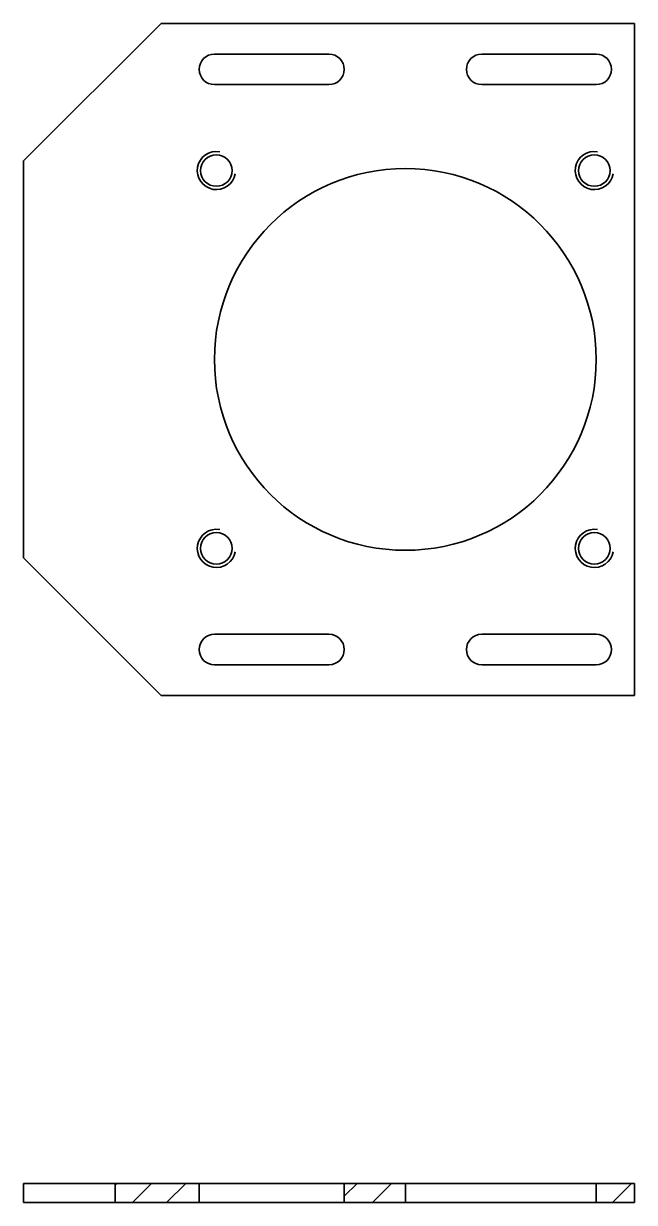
# Model space of a CAD drawing. Header units: millimetres. Extents: x 320 to 480, y 221 to 530.
import ezdxf

# ---------------------------------------------------------------- set-up
doc = ezdxf.new("R2010")
doc.units = ezdxf.units.MM
doc.linetypes.add('Dash Dot', pattern=[7.03, 4.56, -1.14, 0.19, -1.14])
doc.layers.add('DuongTam', color=7, linetype='Dash Dot', lineweight=13)
doc.layers.add('NetDam', color=7, linetype='Continuous', lineweight=35)

msp = doc.modelspace()

# ---------------------------------------------------------------- hatches: boundary and pattern name
at = {"layer": 'DuongTam'}
h = msp.add_hatch(dxfattribs=at)
h.set_pattern_fill('ANSI31', color=256, scale=2)
h.set_pattern_definition([(45, (289.2276, 170.864), (-4.49013, 4.49013), [])])
h.paths.add_polyline_path([(365.68, 220.83), (365.68, 225.83), (343.68, 225.83), (343.68, 220.83)])
h.paths.add_polyline_path([(419.68, 220.83), (419.68, 225.83), (403.68, 225.83), (403.68, 220.83)])
h.paths.add_polyline_path([(479.68, 220.83), (479.68, 225.83), (469.68, 225.83), (469.68, 220.83)])

# ---------------------------------------------------------------- linework, layer by layer
at = {"layer": 'NetDam'}
for p, q in [((355.68, 529.68), (319.68, 493.68)), ((479.68, 529.68), (355.68, 529.68)), ((479.68, 353.68), (479.68, 529.68)), ((369.68, 521.68), (399.68, 521.68)), ((439.68, 521.68), (469.68, 521.68)), ((399.68, 513.68), (369.68, 513.68)), ((469.68, 513.68), (439.68, 513.68)), ((319.68, 493.68), (319.68, 389.68)), ((319.68, 389.68), (355.68, 353.68)), ((369.68, 369.68), (399.68, 369.68)), ((439.68, 369.68), (469.68, 369.68)), ((399.68, 361.68), (369.68, 361.68)), ((469.68, 361.68), (439.68, 361.68)), ((355.68, 353.68), (479.68, 353.68)), ((319.68, 225.83), (319.68, 220.83)), ((343.68, 225.83), (319.68, 225.83)), ((365.68, 225.83), (343.68, 225.83)), ((343.68, 225.83), (343.68, 220.83)), ((369.68, 225.83), (365.68, 225.83)), ((365.68, 220.83), (365.68, 225.83)), ((399.68, 225.83), (369.68, 225.83)), ((403.68, 225.83), (399.68, 225.83)), ((403.68, 225.83), (403.68, 220.83)), ((419.68, 225.83), (403.68, 225.83)), ((469.68, 225.83), (419.68, 225.83)), ((419.68, 220.83), (419.68, 225.83)), ((469.68, 225.83), (469.68, 220.83)), ((479.68, 225.83), (469.68, 225.83)), ((479.68, 220.83), (479.68, 225.83)), ((343.68, 220.83), (319.68, 220.83)), ((343.68, 220.83), (365.68, 220.83)), ((369.68, 220.83), (365.68, 220.83)), ((399.68, 220.83), (369.68, 220.83)), ((403.68, 220.83), (399.68, 220.83)), ((403.68, 220.83), (419.68, 220.83)), ((469.68, 220.83), (419.68, 220.83)), ((469.68, 220.83), (479.68, 220.83))]:
    msp.add_line(p, q, dxfattribs=at)
for centre, radius in [((370.18, 491.17), 4.13), ((469.18, 491.17), 4.13), ((419.68, 441.68), 50), ((370.18, 392.18), 4.13), ((469.18, 392.18), 4.13)]:
    msp.add_circle(centre, radius, dxfattribs=at)
at = {"layer": 'NetDam', "extrusion": (0, 0, -1)}
for centre, radius, start, end in [((-369.68, 517.68), 4, 270, 90), ((-399.68, 517.68), 4, 90, 270), ((-439.68, 517.68), 4, 270, 90), ((-469.68, 517.68), 4, 90, 270), ((-370.18, 491.17), 5, 190, 100), ((-469.18, 491.17), 5, 190, 100), ((-370.18, 392.18), 5, 190, 100), ((-469.18, 392.18), 5, 190, 100), ((-369.68, 365.68), 4, 270, 90), ((-399.68, 365.68), 4, 90, 270), ((-439.68, 365.68), 4, 270, 90), ((-469.68, 365.68), 4, 90, 270)]:
    msp.add_arc(centre, radius, start, end, dxfattribs=at)

doc.saveas('drawing.dxf')
